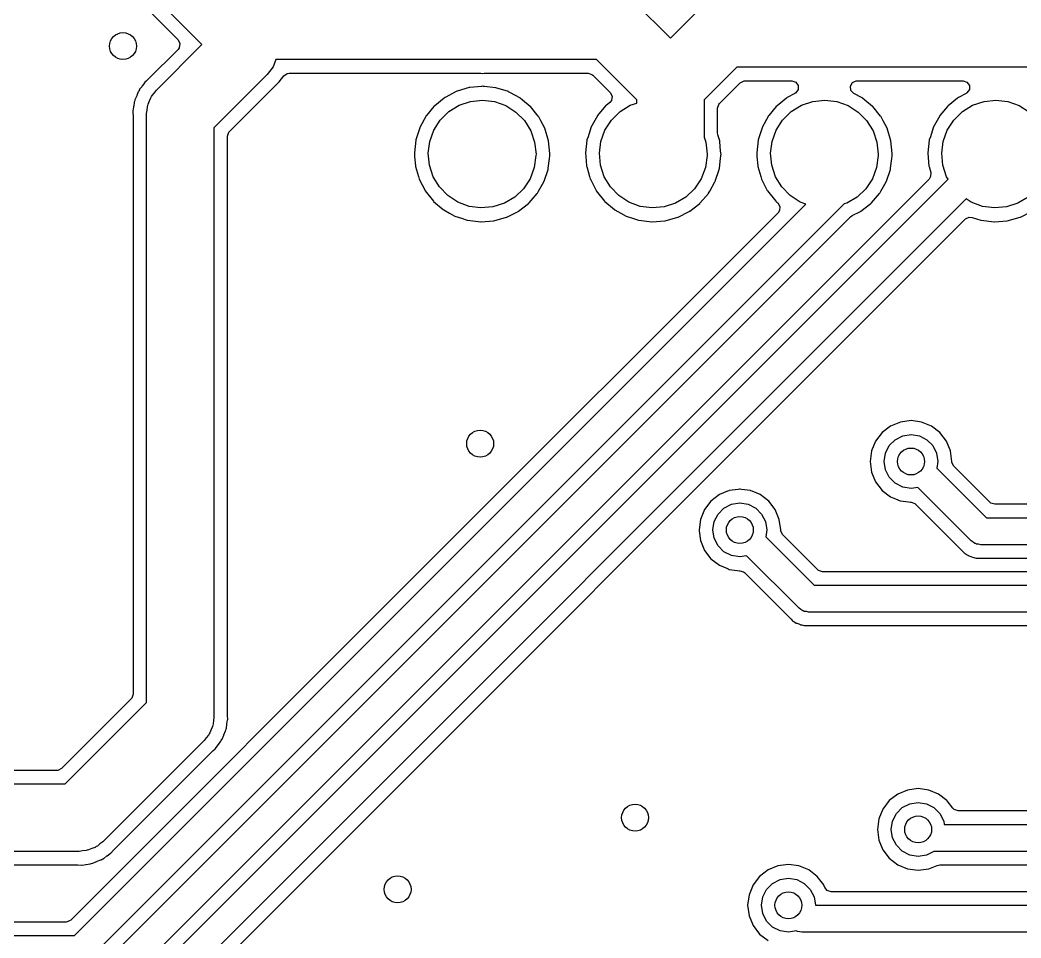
# Model space of a CAD drawing. Extents: x 0.4 to 11.3, y -7.9 to -0.4.
# Drawn here: x 4.589 to 5.174, y -4.438 to -3.902 of the extents above; entities that cross this region are included whole.
import ezdxf

# ---------------------------------------------------------------- set-up
doc = ezdxf.new("R2010")
doc.units = 0
doc.header["$MEASUREMENT"] = 0
doc.layers.add('BLACK', color=7, linetype='CONTINUOUS')

msp = doc.modelspace()

# ---------------------------------------------------------------- linework, layer by layer
at = {"layer": 'BLACK', "linetype": 'CONTINUOUS'}
for p, q in [((4.6957, -3.91646), (4.67112, -3.89187)), ((4.94825, -3.89159), (4.96941, -3.91275)), ((4.6662, -3.89811), (4.68179, -3.9137)), ((4.96941, -3.91275), (4.98608, -3.89608)), ((4.66915, -3.94301), (4.6957, -3.91646)), ((4.6825, -3.91823), (4.68178, -3.91921)), ((4.68179, -3.9137), (4.68288, -3.91585)), ((4.68288, -3.91585), (4.6825, -3.91823)), ((4.68178, -3.91921), (4.66434, -3.93666)), ((4.73727, -3.92945), (4.73392, -3.93392)), ((4.73886, -3.9252), (4.73727, -3.92945)), ((4.92618, -3.9252), (4.73886, -3.9252)), ((4.94972, -3.94874), (4.92618, -3.9252)), ((5.00815, -3.92969), (4.98909, -3.94874)), ((5.50185, -3.92969), (5.00815, -3.92969)), ((4.73392, -3.93392), (4.70276, -3.96508)), ((4.74076, -3.93823), (4.74361, -3.93458)), ((4.74361, -3.93458), (4.74561, -3.93324)), ((4.74561, -3.93324), (4.74668, -3.93309)), ((4.74668, -3.93309), (4.85872, -3.93309)), ((4.85872, -3.93309), (4.85956, -3.93336)), ((4.85956, -3.93336), (4.86057, -3.93309)), ((4.86057, -3.93309), (4.92129, -3.93309)), ((4.92129, -3.93309), (4.92358, -3.93383)), ((4.92358, -3.93383), (4.92405, -3.93423)), ((4.92405, -3.93423), (4.93431, -3.94449)), ((4.66051, -3.94101), (4.6598, -3.94191)), ((4.66086, -3.94056), (4.66051, -3.94101)), ((4.66098, -3.9404), (4.66086, -3.94056)), ((4.66229, -3.93853), (4.66098, -3.9404)), ((4.66243, -3.93834), (4.66229, -3.93853)), ((4.66229, -3.93853), (4.66229, -3.93853)), ((4.66304, -3.93781), (4.66243, -3.93834)), ((4.66415, -3.93684), (4.66304, -3.93781)), ((4.66434, -3.93666), (4.66415, -3.93684)), ((4.71179, -3.96721), (4.74068, -3.93832)), ((4.74068, -3.93832), (4.74076, -3.93823)), ((4.74076, -3.93823), (4.74076, -3.93823)), ((4.85181, -3.94157), (4.84477, -3.94364)), ((4.85199, -3.94151), (4.85181, -3.94157)), ((4.85181, -3.94157), (4.85181, -3.94157)), ((4.85218, -3.9415), (4.85199, -3.94151)), ((4.85908, -3.94087), (4.85218, -3.9415)), ((4.85218, -3.9415), (4.85218, -3.9415)), ((4.85967, -3.94065), (4.85908, -3.94087)), ((4.86016, -3.94086), (4.85967, -3.94065)), ((4.86085, -3.94094), (4.86016, -3.94086)), ((4.86718, -3.9416), (4.86085, -3.94094)), ((4.86737, -3.94162), (4.86718, -3.9416)), ((4.86718, -3.9416), (4.86718, -3.9416)), ((4.87475, -3.94391), (4.86737, -3.94162)), ((4.99813, -3.95087), (5.01028, -3.93872)), ((5.01028, -3.93872), (5.01243, -3.93763)), ((5.01243, -3.93763), (5.01304, -3.93758)), ((5.01304, -3.93758), (5.04041, -3.93758)), ((5.04041, -3.93758), (5.04271, -3.93832)), ((5.04271, -3.93832), (5.04412, -3.94027)), ((5.04412, -3.94027), (5.04412, -3.94268)), ((5.07462, -3.94077), (5.07576, -3.93865)), ((5.07493, -3.94316), (5.07462, -3.94077)), ((5.07576, -3.93865), (5.07793, -3.93761)), ((5.07793, -3.93761), (5.07845, -3.93758)), ((5.07845, -3.93758), (5.14041, -3.93758)), ((5.14041, -3.93758), (5.14271, -3.93832)), ((5.14271, -3.93832), (5.14412, -3.94027)), ((5.14412, -3.94027), (5.14412, -3.94268)), ((4.6576, -3.94633), (4.65656, -3.94862)), ((4.65767, -3.94614), (4.6576, -3.94633)), ((4.6585, -3.94402), (4.65767, -3.94614)), ((4.65859, -3.9438), (4.6585, -3.94402)), ((4.6585, -3.94402), (4.6585, -3.94402)), ((4.6588, -3.94351), (4.65859, -3.9438)), ((4.65916, -3.94287), (4.6588, -3.94351)), ((4.65921, -3.94275), (4.65916, -3.94287)), ((4.65931, -3.94254), (4.65921, -3.94275)), ((4.65921, -3.94275), (4.65921, -3.94275)), ((4.6598, -3.94191), (4.65931, -3.94254)), ((4.6651, -3.94936), (4.6658, -3.94748)), ((4.6658, -3.94748), (4.66628, -3.94684)), ((4.66628, -3.94684), (4.66662, -3.94612)), ((4.66662, -3.94612), (4.66795, -3.94462)), ((4.66795, -3.94462), (4.66915, -3.94301)), ((4.83759, -3.94739), (4.83721, -3.9477)), ((4.83774, -3.94727), (4.83759, -3.94739)), ((4.83759, -3.94739), (4.83759, -3.94739)), ((4.84458, -3.9437), (4.83774, -3.94727)), ((4.84477, -3.94364), (4.84458, -3.9437)), ((4.84477, -3.94364), (4.84477, -3.94364)), ((4.87491, -3.944), (4.87475, -3.94391)), ((4.87609, -3.94463), (4.87491, -3.944)), ((4.87491, -3.944), (4.87491, -3.944)), ((4.88154, -3.94758), (4.87609, -3.94463)), ((4.93431, -3.94449), (4.9354, -3.94664)), ((4.9354, -3.94664), (4.93502, -3.94902)), ((5.03759, -3.94739), (5.03721, -3.9477)), ((5.03774, -3.94727), (5.03759, -3.94739)), ((5.03759, -3.94739), (5.03759, -3.94739)), ((5.04222, -3.94493), (5.03774, -3.94727)), ((5.04271, -3.94463), (5.04222, -3.94493)), ((5.04412, -3.94268), (5.04271, -3.94463)), ((5.07659, -3.9449), (5.07493, -3.94316)), ((5.08154, -3.94758), (5.07659, -3.9449)), ((5.13759, -3.94739), (5.13721, -3.9477)), ((5.13774, -3.94727), (5.13759, -3.94739)), ((5.13759, -3.94739), (5.13759, -3.94739)), ((5.14222, -3.94493), (5.13774, -3.94727)), ((5.14271, -3.94463), (5.14222, -3.94493)), ((5.14412, -3.94268), (5.14271, -3.94463)), ((4.6558, -3.95271), (4.65534, -3.95518)), ((4.65583, -3.95251), (4.6558, -3.95271)), ((4.65584, -3.95249), (4.65583, -3.95251)), ((4.65616, -3.95002), (4.65584, -3.95249)), ((4.65629, -3.94968), (4.65616, -3.95002)), ((4.65649, -3.94898), (4.65629, -3.94968)), ((4.65652, -3.94885), (4.65649, -3.94898)), ((4.65656, -3.94862), (4.65652, -3.94885)), ((4.6637, -3.9547), (4.66385, -3.9527)), ((4.66385, -3.9527), (4.66412, -3.95196)), ((4.66412, -3.95196), (4.66425, -3.95117)), ((4.66425, -3.95117), (4.6651, -3.94936)), ((4.83125, -3.95267), (4.82687, -3.95789)), ((4.83172, -3.95211), (4.83125, -3.95267)), ((4.83721, -3.9477), (4.83172, -3.95211)), ((4.84002, -3.95557), (4.846, -3.9519)), ((4.846, -3.9519), (4.85265, -3.94963)), ((4.85265, -3.94963), (4.85963, -3.9489)), ((4.85963, -3.9489), (4.8666, -3.94973)), ((4.8666, -3.94973), (4.87322, -3.95209)), ((4.87322, -3.95209), (4.87915, -3.95585)), ((4.88169, -3.9477), (4.88154, -3.94758)), ((4.88308, -3.94885), (4.88169, -3.9477)), ((4.88169, -3.9477), (4.88169, -3.9477)), ((4.88749, -3.9525), (4.88308, -3.94885)), ((4.88762, -3.95265), (4.88749, -3.9525)), ((4.89218, -3.95825), (4.88762, -3.95265)), ((4.88762, -3.95265), (4.88762, -3.95265)), ((4.93159, -3.95226), (4.92687, -3.95789)), ((4.93172, -3.95211), (4.93159, -3.95226)), ((4.93159, -3.95226), (4.93159, -3.95226)), ((4.93187, -3.952), (4.93172, -3.95211)), ((4.93399, -3.95028), (4.93187, -3.952)), ((4.93502, -3.94902), (4.93399, -3.95028)), ((4.94002, -3.95557), (4.946, -3.9519)), ((4.946, -3.9519), (4.94972, -3.95063)), ((4.94972, -3.95063), (4.94972, -3.94874)), ((4.98909, -3.94874), (4.98909, -3.97046)), ((4.99699, -3.95363), (4.99773, -3.95134)), ((4.99773, -3.95134), (4.99813, -3.95087)), ((5.03125, -3.95267), (5.02687, -3.95789)), ((5.03172, -3.95211), (5.03125, -3.95267)), ((5.03721, -3.9477), (5.03172, -3.95211)), ((5.04002, -3.95557), (5.046, -3.9519)), ((5.046, -3.9519), (5.05265, -3.94963)), ((5.05265, -3.94963), (5.05963, -3.9489)), ((5.05963, -3.9489), (5.0666, -3.94973)), ((5.0666, -3.94973), (5.07322, -3.95209)), ((5.07322, -3.95209), (5.07914, -3.95585)), ((5.08169, -3.9477), (5.08154, -3.94758)), ((5.08308, -3.94885), (5.08169, -3.9477)), ((5.08169, -3.9477), (5.08169, -3.9477)), ((5.08749, -3.9525), (5.08308, -3.94885)), ((5.08761, -3.95265), (5.08749, -3.9525)), ((5.08762, -3.95265), (5.08761, -3.95265)), ((5.09218, -3.95825), (5.08762, -3.95265)), ((5.13125, -3.95267), (5.12687, -3.95789)), ((5.13172, -3.95211), (5.13125, -3.95267)), ((5.13721, -3.9477), (5.13172, -3.95211)), ((5.14002, -3.95557), (5.146, -3.9519)), ((5.146, -3.9519), (5.15265, -3.94963)), ((5.15265, -3.94963), (5.15963, -3.9489)), ((5.15963, -3.9489), (5.1666, -3.94973)), ((5.1666, -3.94973), (5.17322, -3.95209)), ((5.17322, -3.95209), (5.17915, -3.95585)), ((4.65534, -3.95518), (4.65544, -3.95676)), ((4.65544, -3.95676), (4.65549, -3.95763)), ((4.65549, -3.95763), (4.65549, -3.95786)), ((4.65549, -3.95786), (4.65549, -4.29602)), ((4.66339, -3.95669), (4.6637, -3.9547)), ((4.66339, -3.95693), (4.66339, -3.95669)), ((4.66339, -4.3009), (4.66339, -3.95693)), ((4.82675, -3.95803), (4.82303, -3.9648)), ((4.82687, -3.95789), (4.82675, -3.95803)), ((4.82687, -3.95789), (4.82687, -3.95789)), ((4.835, -3.96049), (4.84002, -3.95557)), ((4.87915, -3.95585), (4.88409, -3.96083)), ((4.89238, -3.95849), (4.89218, -3.95825)), ((4.89247, -3.95866), (4.89238, -3.95849)), ((4.89368, -3.96094), (4.89247, -3.95866)), ((4.89247, -3.95866), (4.89247, -3.95866)), ((4.92675, -3.95803), (4.92303, -3.9648)), ((4.92687, -3.95789), (4.92675, -3.95803)), ((4.92687, -3.95789), (4.92687, -3.95789)), ((4.935, -3.96049), (4.94002, -3.95557)), ((4.99699, -3.968), (4.99699, -3.95363)), ((5.02675, -3.95803), (5.02303, -3.9648)), ((5.02687, -3.95789), (5.02675, -3.95803)), ((5.02687, -3.95789), (5.02687, -3.95789)), ((5.035, -3.96049), (5.04002, -3.95557)), ((5.07914, -3.95585), (5.08409, -3.96083)), ((5.09238, -3.95849), (5.09218, -3.95825)), ((5.09247, -3.95866), (5.09238, -3.95849)), ((5.09368, -3.96094), (5.09247, -3.95866)), ((5.09247, -3.95866), (5.09247, -3.95866)), ((5.12675, -3.95803), (5.12303, -3.9648)), ((5.12687, -3.95789), (5.12675, -3.95803)), ((5.12687, -3.95789), (5.12687, -3.95789)), ((5.135, -3.96049), (5.14002, -3.95557)), ((4.70276, -3.96508), (4.70276, -4.30906)), ((4.82297, -3.96498), (4.8213, -3.97026)), ((4.82303, -3.9648), (4.82297, -3.96498)), ((4.82297, -3.96498), (4.82297, -3.96498)), ((4.8312, -3.96639), (4.835, -3.96049)), ((4.88409, -3.96083), (4.88781, -3.96678)), ((4.896, -3.96531), (4.89368, -3.96094)), ((4.92297, -3.96498), (4.9213, -3.97026)), ((4.92303, -3.9648), (4.92297, -3.96498)), ((4.92297, -3.96498), (4.92297, -3.96498)), ((4.9312, -3.96639), (4.935, -3.96049)), ((5.02297, -3.96498), (5.0213, -3.97026)), ((5.02303, -3.9648), (5.02297, -3.96498)), ((5.02297, -3.96498), (5.02297, -3.96498)), ((5.0312, -3.96639), (5.035, -3.96049)), ((5.08409, -3.96083), (5.08781, -3.96678)), ((5.096, -3.96531), (5.09368, -3.96094)), ((5.12297, -3.96498), (5.1213, -3.97026)), ((5.12303, -3.9648), (5.12297, -3.96498)), ((5.12297, -3.96498), (5.12297, -3.96498)), ((5.1312, -3.96639), (5.135, -3.96049)), ((4.71065, -3.96997), (4.71139, -3.96768)), ((4.71065, -4.30813), (4.71065, -3.96997)), ((4.71139, -3.96768), (4.71179, -3.96721)), ((4.8213, -3.97026), (4.82069, -3.97216)), ((4.8288, -3.97299), (4.8312, -3.96639)), ((4.88781, -3.96678), (4.89012, -3.97342)), ((4.89824, -3.97271), (4.896, -3.96531)), ((4.9213, -3.97026), (4.92069, -3.97216)), ((4.9288, -3.97299), (4.9312, -3.96639)), ((4.98909, -3.97046), (4.99012, -3.97342)), ((4.99715, -3.96912), (4.99699, -3.968)), ((4.99824, -3.97271), (4.99715, -3.96912)), ((5.0213, -3.97026), (5.02069, -3.97216)), ((5.0288, -3.97299), (5.0312, -3.96639)), ((5.08781, -3.96678), (5.09012, -3.97342)), ((5.09824, -3.97271), (5.096, -3.96531)), ((5.1213, -3.97026), (5.12069, -3.97216)), ((5.1288, -3.97299), (5.1312, -3.96639)), ((4.82067, -3.97235), (4.81986, -3.9796)), ((4.82069, -3.97216), (4.82067, -3.97235)), ((4.82067, -3.97235), (4.82067, -3.97235)), ((4.82792, -3.97995), (4.8288, -3.97299)), ((4.89012, -3.97342), (4.89091, -3.98039)), ((4.89859, -3.97636), (4.89824, -3.97271)), ((4.89895, -3.98003), (4.89859, -3.97636)), ((4.92067, -3.97235), (4.91986, -3.9796)), ((4.92069, -3.97216), (4.92067, -3.97235)), ((4.92067, -3.97235), (4.92067, -3.97235)), ((4.92792, -3.97995), (4.9288, -3.97299)), ((4.99012, -3.97342), (4.99091, -3.98039)), ((4.99859, -3.97636), (4.99824, -3.97271)), ((4.99895, -3.98003), (4.99859, -3.97636)), ((5.02067, -3.97235), (5.01986, -3.9796)), ((5.02069, -3.97216), (5.02067, -3.97235)), ((5.02067, -3.97235), (5.02067, -3.97235)), ((5.02792, -3.97995), (5.0288, -3.97299)), ((5.09012, -3.97342), (5.09091, -3.98039)), ((5.09859, -3.97636), (5.09824, -3.97271)), ((5.09895, -3.98003), (5.09859, -3.97636)), ((5.12067, -3.97235), (5.11986, -3.9796)), ((5.12069, -3.97216), (5.12067, -3.97235)), ((5.12067, -3.97235), (5.12067, -3.97235)), ((5.12792, -3.97995), (5.1288, -3.97299)), ((4.81986, -3.9796), (4.81983, -3.97984)), ((4.81983, -3.97984), (4.82, -3.98182)), ((4.82, -3.98182), (4.82046, -3.98735)), ((4.8286, -3.98694), (4.82792, -3.97995)), ((4.89089, -3.98127), (4.88992, -3.98823)), ((4.89091, -3.98039), (4.89089, -3.98127)), ((4.89878, -3.98301), (4.89897, -3.9815)), ((4.89899, -3.98039), (4.89895, -3.98003)), ((4.89897, -3.9815), (4.89899, -3.98039)), ((4.91986, -3.9796), (4.91983, -3.97984)), ((4.91983, -3.97984), (4.92, -3.98182)), ((4.92, -3.98182), (4.92046, -3.98735)), ((4.9286, -3.98694), (4.92792, -3.97995)), ((4.99089, -3.98127), (4.98992, -3.98823)), ((4.99091, -3.98039), (4.99089, -3.98127)), ((4.99878, -3.98301), (4.99897, -3.9815)), ((4.99899, -3.98039), (4.99895, -3.98003)), ((4.99897, -3.9815), (4.99899, -3.98039)), ((5.01986, -3.9796), (5.01983, -3.97984)), ((5.01983, -3.97984), (5.02, -3.98182)), ((5.02, -3.98182), (5.02046, -3.98735)), ((5.0286, -3.98694), (5.02792, -3.97995)), ((5.09089, -3.98127), (5.08992, -3.98823)), ((5.09091, -3.98039), (5.09089, -3.98127)), ((5.09878, -3.98301), (5.09897, -3.9815)), ((5.09899, -3.98039), (5.09895, -3.98003)), ((5.09897, -3.9815), (5.09899, -3.98039)), ((5.11986, -3.9796), (5.11983, -3.97984)), ((5.11983, -3.97984), (5.12048, -3.98754)), ((5.1286, -3.98694), (5.12792, -3.97995)), ((4.82046, -3.98735), (4.82048, -3.98754)), ((4.82048, -3.98754), (4.82053, -3.98772)), ((4.82053, -3.98772), (4.82053, -3.98772)), ((4.82053, -3.98772), (4.8222, -3.99355)), ((4.83082, -3.9936), (4.8286, -3.98694)), ((4.88992, -3.98823), (4.88742, -3.99479)), ((4.89808, -3.98855), (4.89878, -3.98301)), ((4.92046, -3.98735), (4.92048, -3.98754)), ((4.92048, -3.98754), (4.92053, -3.98772)), ((4.92053, -3.98772), (4.92053, -3.98772)), ((4.92053, -3.98772), (4.9222, -3.99355)), ((4.93082, -3.9936), (4.9286, -3.98694)), ((4.98992, -3.98823), (4.98742, -3.99479)), ((4.99808, -3.98855), (4.99878, -3.98301)), ((5.02046, -3.98735), (5.02048, -3.98754)), ((5.02048, -3.98754), (5.02053, -3.98772)), ((5.02053, -3.98772), (5.02053, -3.98772)), ((5.02053, -3.98772), (5.0222, -3.99355)), ((5.03082, -3.9936), (5.0286, -3.98694)), ((5.08992, -3.98823), (5.08742, -3.99479)), ((5.09808, -3.98855), (5.09878, -3.98301)), ((5.12048, -3.98754), (5.12053, -3.98772)), ((5.12053, -3.98772), (5.12053, -3.98772)), ((5.12053, -3.98772), (5.12151, -3.99114)), ((5.13082, -3.9936), (5.1286, -3.98694)), ((4.8222, -3.99355), (4.82261, -3.99496)), ((4.83446, -3.99961), (4.83082, -3.9936)), ((4.89563, -3.9963), (4.89795, -3.98934)), ((4.89795, -3.98934), (4.89801, -3.98916)), ((4.89795, -3.98934), (4.89795, -3.98934)), ((4.89801, -3.98916), (4.89808, -3.98855)), ((4.9222, -3.99355), (4.92261, -3.99496)), ((4.93446, -3.99961), (4.93082, -3.9936)), ((4.99563, -3.9963), (4.99795, -3.98934)), ((4.99795, -3.98934), (4.99801, -3.98916)), ((4.99795, -3.98934), (4.99795, -3.98934)), ((4.99801, -3.98916), (4.99808, -3.98855)), ((5.0222, -3.99355), (5.02261, -3.99496)), ((5.03446, -3.99961), (5.03082, -3.9936)), ((5.09563, -3.9963), (5.09795, -3.98934)), ((5.09795, -3.98934), (5.09801, -3.98916)), ((5.09795, -3.98934), (5.09795, -3.98934)), ((5.09801, -3.98916), (5.09808, -3.98855)), ((5.12143, -3.99355), (5.12052, -3.99497)), ((5.12151, -3.99114), (5.12143, -3.99355)), ((5.13166, -3.995), (5.13082, -3.9936)), ((5.12052, -3.99497), (4.60878, -4.50671)), ((4.61091, -4.51575), (5.13166, -3.995)), ((4.82261, -3.99496), (4.8227, -3.99513)), ((4.8227, -3.99513), (4.82605, -4.00167)), ((4.83933, -4.00466), (4.83446, -3.99961)), ((4.88742, -3.99479), (4.88354, -4.00064)), ((4.89241, -4.00205), (4.89547, -3.99666)), ((4.89547, -3.99666), (4.89557, -3.99649)), ((4.89547, -3.99666), (4.89547, -3.99666)), ((4.89557, -3.99649), (4.89563, -3.9963)), ((4.92261, -3.99496), (4.9227, -3.99513)), ((4.9227, -3.99513), (4.92605, -4.00167)), ((4.93933, -4.00466), (4.93446, -3.99961)), ((4.98742, -3.99479), (4.98354, -4.00064)), ((4.99241, -4.00205), (4.99547, -3.99666)), ((4.99547, -3.99666), (4.99557, -3.99649)), ((4.99547, -3.99666), (4.99547, -3.99666)), ((4.99557, -3.99649), (4.99563, -3.9963)), ((5.02261, -3.99496), (5.0227, -3.99513)), ((5.0227, -3.99513), (5.02605, -4.00167)), ((5.03933, -4.00466), (5.03446, -3.99961)), ((5.08742, -3.99479), (5.08354, -4.00064)), ((5.09241, -4.00205), (5.09547, -3.99666)), ((5.09547, -3.99666), (5.09557, -3.99649)), ((5.09547, -3.99666), (5.09547, -3.99666)), ((5.09557, -3.99649), (5.09563, -3.9963)), ((4.82605, -4.00167), (4.82605, -4.00167)), ((4.82605, -4.00167), (4.82614, -4.00183)), ((4.82614, -4.00183), (4.83094, -4.00789)), ((4.84521, -4.00851), (4.83933, -4.00466)), ((4.87845, -4.00548), (4.87242, -4.00908)), ((4.88354, -4.00064), (4.87845, -4.00548)), ((4.88684, -4.0089), (4.89163, -4.00335)), ((4.89163, -4.00335), (4.89175, -4.00321)), ((4.89163, -4.00335), (4.89163, -4.00335)), ((4.89175, -4.00321), (4.89241, -4.00205)), ((4.92605, -4.00167), (4.92605, -4.00167)), ((4.92605, -4.00167), (4.92614, -4.00183)), ((4.92614, -4.00183), (4.93094, -4.00789)), ((4.94521, -4.00851), (4.93933, -4.00466)), ((4.97845, -4.00548), (4.97242, -4.00908)), ((4.98354, -4.00064), (4.97845, -4.00548)), ((4.98684, -4.0089), (4.99163, -4.00335)), ((4.99163, -4.00335), (4.99175, -4.00321)), ((4.99163, -4.00335), (4.99163, -4.00335)), ((4.99175, -4.00321), (4.99241, -4.00205)), ((5.02605, -4.00167), (5.02605, -4.00167)), ((5.02605, -4.00167), (5.02614, -4.00183)), ((5.02614, -4.00183), (5.03094, -4.00789)), ((5.04521, -4.00851), (5.03933, -4.00466)), ((5.07845, -4.00548), (5.07242, -4.00908)), ((5.08354, -4.00064), (5.07845, -4.00548)), ((5.08684, -4.0089), (5.09163, -4.00335)), ((5.09163, -4.00335), (5.09175, -4.00321)), ((5.09163, -4.00335), (5.09163, -4.00335)), ((5.09175, -4.00321), (5.09241, -4.00205)), ((5.17845, -4.00548), (5.17242, -4.00908)), ((5.14232, -4.00661), (4.61973, -4.5292)), ((4.62123, -4.43701), (5.0485, -4.00973)), ((5.07095, -4.00955), (4.63005, -4.45046)), ((4.83094, -4.00789), (4.83108, -4.00801)), ((4.83108, -4.00801), (4.83108, -4.00801)), ((4.83108, -4.00801), (4.83668, -4.01277)), ((4.85179, -4.01095), (4.84521, -4.00851)), ((4.85875, -4.01188), (4.85179, -4.01095)), ((4.86574, -4.01125), (4.85875, -4.01188)), ((4.87242, -4.00908), (4.86574, -4.01125)), ((4.88077, -4.0137), (4.88655, -4.00917)), ((4.88655, -4.00917), (4.8867, -4.00906)), ((4.88655, -4.00917), (4.88655, -4.00917)), ((4.8867, -4.00906), (4.88684, -4.0089)), ((4.93094, -4.00789), (4.93108, -4.00801)), ((4.93108, -4.00801), (4.93108, -4.00801)), ((4.93108, -4.00801), (4.93668, -4.01277)), ((4.95179, -4.01095), (4.94521, -4.00851)), ((4.95875, -4.01188), (4.95179, -4.01095)), ((4.96574, -4.01125), (4.95875, -4.01188)), ((4.97242, -4.00908), (4.96574, -4.01125)), ((4.98077, -4.0137), (4.98655, -4.00917)), ((4.98655, -4.00917), (4.9867, -4.00906)), ((4.98655, -4.00917), (4.98655, -4.00917)), ((4.9867, -4.00906), (4.98684, -4.0089)), ((5.03094, -4.00789), (5.03168, -4.00852)), ((5.03168, -4.00852), (5.03218, -4.00894)), ((5.03218, -4.00894), (5.03344, -4.01099)), ((5.03344, -4.01099), (5.03325, -4.0134)), ((5.0485, -4.00973), (5.04521, -4.00851)), ((5.07242, -4.00908), (5.07095, -4.00955)), ((5.08077, -4.0137), (5.08655, -4.00917)), ((5.08655, -4.00917), (5.0867, -4.00906)), ((5.08655, -4.00917), (5.08655, -4.00917)), ((5.0867, -4.00906), (5.08684, -4.0089)), ((5.14521, -4.00851), (5.14232, -4.00661)), ((5.15179, -4.01095), (5.14521, -4.00851)), ((5.15875, -4.01188), (5.15179, -4.01095)), ((5.16574, -4.01125), (5.15875, -4.01188)), ((5.17242, -4.00908), (5.16574, -4.01125)), ((4.63476, -4.45691), (5.0746, -4.01707)), ((5.03241, -4.01467), (4.82429, -4.22278)), ((4.83668, -4.01277), (4.83668, -4.01277)), ((4.83668, -4.01277), (4.83682, -4.0129)), ((4.83682, -4.0129), (4.83699, -4.01299)), ((4.83699, -4.01299), (4.83699, -4.01299)), ((4.83699, -4.01299), (4.84042, -4.01491)), ((4.84042, -4.01491), (4.84356, -4.01666)), ((4.84356, -4.01666), (4.84733, -4.01789)), ((4.86628, -4.01937), (4.87372, -4.0173)), ((4.87372, -4.0173), (4.87389, -4.01721)), ((4.87389, -4.01721), (4.88045, -4.0139)), ((4.87389, -4.01721), (4.87389, -4.01721)), ((4.88045, -4.0139), (4.88062, -4.01381)), ((4.88045, -4.0139), (4.88045, -4.0139)), ((4.88062, -4.01381), (4.88077, -4.0137)), ((4.93668, -4.01277), (4.93668, -4.01277)), ((4.93668, -4.01277), (4.93682, -4.0129)), ((4.93682, -4.0129), (4.93699, -4.01299)), ((4.93699, -4.01299), (4.93699, -4.01299)), ((4.93699, -4.01299), (4.94042, -4.01491)), ((4.94042, -4.01491), (4.94356, -4.01666)), ((4.94356, -4.01666), (4.94733, -4.01789)), ((4.96628, -4.01937), (4.97372, -4.0173)), ((4.97372, -4.0173), (4.97389, -4.01721)), ((4.97389, -4.01721), (4.98045, -4.0139)), ((4.97389, -4.01721), (4.97389, -4.01721)), ((4.98045, -4.0139), (4.98062, -4.01381)), ((4.98045, -4.0139), (4.98045, -4.0139)), ((4.98062, -4.01381), (4.98077, -4.0137)), ((5.03325, -4.0134), (5.03241, -4.01467)), ((5.0746, -4.01707), (5.0756, -4.01635)), ((5.0756, -4.01635), (5.08045, -4.0139)), ((5.08045, -4.0139), (5.08062, -4.01381)), ((5.08045, -4.0139), (5.08045, -4.0139)), ((5.08062, -4.01381), (5.08077, -4.0137)), ((5.14177, -4.01832), (5.14392, -4.01723)), ((5.14392, -4.01723), (5.14573, -4.01737)), ((5.14573, -4.01737), (5.15073, -4.01899)), ((5.16628, -4.01937), (5.17372, -4.0173)), ((5.17372, -4.0173), (5.17389, -4.01721)), ((5.17389, -4.01721), (5.18045, -4.0139)), ((5.17389, -4.01721), (5.17389, -4.01721)), ((4.62445, -4.53565), (5.14177, -4.01832)), ((4.84733, -4.01789), (4.85073, -4.01899)), ((4.85073, -4.01899), (4.85073, -4.01899)), ((4.85073, -4.01899), (4.85091, -4.01905)), ((4.85091, -4.01905), (4.85858, -4.01997)), ((4.85858, -4.01997), (4.85877, -4.01995)), ((4.85877, -4.01995), (4.86609, -4.01939)), ((4.85877, -4.01995), (4.85877, -4.01995)), ((4.86609, -4.01939), (4.86628, -4.01937)), ((4.86609, -4.01939), (4.86609, -4.01939)), ((4.94733, -4.01789), (4.95073, -4.01899)), ((4.95073, -4.01899), (4.95073, -4.01899)), ((4.95073, -4.01899), (4.95091, -4.01905)), ((4.95091, -4.01905), (4.95858, -4.01997)), ((4.95858, -4.01997), (4.95877, -4.01995)), ((4.95877, -4.01995), (4.96609, -4.01939)), ((4.95877, -4.01995), (4.95877, -4.01995)), ((4.96609, -4.01939), (4.96628, -4.01937)), ((4.96609, -4.01939), (4.96609, -4.01939)), ((5.15073, -4.01899), (5.15073, -4.01899)), ((5.15073, -4.01899), (5.15091, -4.01905)), ((5.15091, -4.01905), (5.15858, -4.01997)), ((5.15858, -4.01997), (5.15877, -4.01995)), ((5.15877, -4.01995), (5.16609, -4.01939)), ((5.15877, -4.01995), (5.15877, -4.01995)), ((5.16609, -4.01939), (5.16628, -4.01937)), ((5.16609, -4.01939), (5.16609, -4.01939)), ((5.09808, -4.13935), (5.09314, -4.14314)), ((5.10383, -4.13697), (5.09808, -4.13935)), ((5.11, -4.13615), (5.10383, -4.13697)), ((5.11617, -4.13697), (5.11, -4.13615)), ((5.12192, -4.13935), (5.11617, -4.13697)), ((5.12686, -4.14314), (5.12192, -4.13935)), ((5.09314, -4.14314), (5.08935, -4.14808)), ((5.10074, -4.14726), (5.10513, -4.14502)), ((5.10513, -4.14502), (5.11, -4.14425)), ((5.11, -4.14425), (5.11487, -4.14502)), ((5.11487, -4.14502), (5.11926, -4.14726)), ((5.13065, -4.14808), (5.12686, -4.14314)), ((5.08935, -4.14808), (5.08697, -4.15383)), ((5.09502, -4.15513), (5.09726, -4.15074)), ((5.09726, -4.15074), (5.10074, -4.14726)), ((5.11926, -4.14726), (5.12274, -4.15074)), ((5.12274, -4.15074), (5.12498, -4.15513)), ((5.13303, -4.15383), (5.13065, -4.14808)), ((5.08697, -4.15383), (5.08615, -4.16)), ((5.09425, -4.16), (5.09502, -4.15513)), ((5.12498, -4.15513), (5.12575, -4.16)), ((5.13385, -4.16), (5.13303, -4.15383)), ((5.08615, -4.16), (5.08697, -4.16617)), ((5.09502, -4.16487), (5.09425, -4.16)), ((5.12575, -4.16), (5.12512, -4.16398)), ((5.13383, -4.16012), (5.13385, -4.16)), ((5.13386, -4.16051), (5.13383, -4.16012)), ((5.13495, -4.16266), (5.13386, -4.16051)), ((5.15618, -4.18388), (5.13495, -4.16266)), ((5.08697, -4.16617), (5.08935, -4.17192)), ((5.09726, -4.16926), (5.09502, -4.16487)), ((5.10074, -4.17274), (5.09726, -4.16926)), ((5.12512, -4.16398), (5.15405, -4.19291)), ((5.08935, -4.17192), (5.09314, -4.17686)), ((5.10513, -4.17498), (5.10074, -4.17274)), ((5.11, -4.17575), (5.10513, -4.17498)), ((5.11398, -4.17512), (5.11, -4.17575)), ((5.14522, -4.20636), (5.11398, -4.17512)), ((4.99808, -4.17935), (4.99314, -4.18314)), ((5.00271, -4.17743), (4.99808, -4.17935)), ((5.00359, -4.17706), (5.00271, -4.17743)), ((5.00383, -4.17697), (5.00359, -4.17706)), ((5.00899, -4.17629), (5.00383, -4.17697)), ((5.00975, -4.17619), (5.00899, -4.17629)), ((5.01, -4.17615), (5.00975, -4.17619)), ((5.01025, -4.17619), (5.01, -4.17615)), ((5.01101, -4.17629), (5.01025, -4.17619)), ((5.01617, -4.17697), (5.01101, -4.17629)), ((5.01641, -4.17706), (5.01617, -4.17697)), ((5.01729, -4.17743), (5.01641, -4.17706)), ((5.02192, -4.17935), (5.01729, -4.17743)), ((5.02686, -4.18314), (5.02192, -4.17935)), ((5.09314, -4.17686), (5.09808, -4.18065)), ((5.09808, -4.18065), (5.10102, -4.18187)), ((4.99314, -4.18314), (4.98935, -4.18808)), ((4.99726, -4.19074), (5.00074, -4.18726)), ((5.00074, -4.18726), (5.00513, -4.18502)), ((5.00513, -4.18502), (5.01, -4.18425)), ((5.01, -4.18425), (5.01487, -4.18502)), ((5.01487, -4.18502), (5.01926, -4.18726)), ((5.01926, -4.18726), (5.02274, -4.19074)), ((5.03065, -4.18808), (5.02686, -4.18314)), ((5.10102, -4.18187), (5.10358, -4.18293)), ((5.10358, -4.18293), (5.10383, -4.18303)), ((5.10383, -4.18303), (5.10863, -4.18367)), ((5.10863, -4.18367), (5.10975, -4.18381)), ((5.10975, -4.18381), (5.11, -4.18385)), ((5.11, -4.18385), (5.11, -4.18385)), ((5.11, -4.18385), (5.11219, -4.18456)), ((5.11219, -4.18456), (5.11266, -4.18495)), ((5.11266, -4.18495), (5.1414, -4.2137)), ((5.15664, -4.18428), (5.15618, -4.18388)), ((5.15893, -4.18502), (5.15664, -4.18428)), ((6.09225, -4.18502), (5.15893, -4.18502)), ((4.98935, -4.18808), (4.98697, -4.19383)), ((4.99502, -4.19513), (4.99726, -4.19074)), ((5.02274, -4.19074), (5.02498, -4.19513)), ((5.03303, -4.19383), (5.03065, -4.18808)), ((5.15405, -4.19291), (6.09713, -4.19291)), ((4.98697, -4.19383), (4.98615, -4.2)), ((4.99425, -4.2), (4.99502, -4.19513)), ((5.02498, -4.19513), (5.02575, -4.2)), ((5.03385, -4.2), (5.03303, -4.19383)), ((4.98615, -4.2), (4.98619, -4.20025)), ((4.98619, -4.20025), (4.98622, -4.20051)), ((4.98622, -4.20051), (4.98697, -4.20617)), ((4.99502, -4.20487), (4.99425, -4.2)), ((4.99726, -4.20926), (4.99502, -4.20487)), ((5.02575, -4.2), (5.02512, -4.20398)), ((5.02512, -4.20398), (5.05342, -4.23228)), ((5.03383, -4.20012), (5.03385, -4.2)), ((5.03386, -4.20051), (5.03383, -4.20012)), ((5.03495, -4.20266), (5.03386, -4.20051)), ((5.05555, -4.22325), (5.03495, -4.20266)), ((4.98697, -4.20617), (4.98935, -4.21192)), ((5.00074, -4.21274), (4.99726, -4.20926)), ((5.14633, -4.20706), (5.14522, -4.20636)), ((5.14736, -4.20788), (5.14633, -4.20706)), ((5.1478, -4.20798), (5.14736, -4.20788)), ((5.14818, -4.20822), (5.1478, -4.20798)), ((5.14949, -4.20837), (5.14818, -4.20822)), ((5.15077, -4.20866), (5.14949, -4.20837)), ((6.10039, -4.20866), (5.15077, -4.20866)), ((4.98935, -4.21192), (4.99314, -4.21686)), ((5.00513, -4.21498), (5.00074, -4.21274)), ((5.01, -4.21575), (5.00513, -4.21498)), ((5.01398, -4.21512), (5.01, -4.21575)), ((5.04459, -4.24573), (5.01398, -4.21512)), ((5.1414, -4.2137), (5.14225, -4.21413)), ((5.14225, -4.21413), (5.14277, -4.21445)), ((5.14277, -4.21445), (5.14354, -4.21501)), ((5.14354, -4.21501), (5.14383, -4.21511)), ((5.14383, -4.21511), (5.14383, -4.21511)), ((5.14383, -4.21511), (5.14444, -4.21531)), ((5.14444, -4.21531), (5.14501, -4.21554)), ((5.14501, -4.21554), (5.14585, -4.21597)), ((5.14585, -4.21597), (5.14679, -4.21612)), ((5.14679, -4.21612), (5.14679, -4.21612)), ((5.14679, -4.21612), (5.14739, -4.21626)), ((5.14739, -4.21626), (5.148, -4.21646)), ((5.148, -4.21646), (5.148, -4.21646)), ((5.148, -4.21646), (5.14829, -4.21656)), ((5.14829, -4.21656), (5.14955, -4.21656)), ((5.14955, -4.21656), (5.14955, -4.21656)), ((5.14955, -4.21656), (6.10289, -4.21656)), ((4.99314, -4.21686), (4.99808, -4.22065)), ((4.99808, -4.22065), (5.00271, -4.22257)), ((4.82429, -4.22278), (4.6191, -4.42797)), ((5.00271, -4.22257), (5.00322, -4.22278)), ((5.00322, -4.22278), (5.00383, -4.22303)), ((5.00383, -4.22303), (5.00848, -4.22365)), ((5.00848, -4.22365), (5.00975, -4.22381)), ((5.00975, -4.22381), (5.01, -4.22385)), ((5.01, -4.22385), (5.01, -4.22385)), ((5.01, -4.22385), (5.01219, -4.22456)), ((5.01219, -4.22456), (5.01266, -4.22495)), ((5.01266, -4.22495), (5.03989, -4.25218)), ((5.05601, -4.22365), (5.05555, -4.22325)), ((5.0583, -4.22439), (5.05601, -4.22365)), ((6.14742, -4.22439), (5.0583, -4.22439)), ((5.05342, -4.23228), (6.15921, -4.23228)), ((5.0457, -4.24643), (5.04459, -4.24573)), ((5.04673, -4.24725), (5.0457, -4.24643)), ((5.04717, -4.24735), (5.04673, -4.24725)), ((5.04756, -4.24759), (5.04717, -4.24735)), ((5.04886, -4.24774), (5.04756, -4.24759)), ((5.05014, -4.24803), (5.04886, -4.24774)), ((6.19205, -4.24803), (5.05014, -4.24803)), ((5.03989, -4.25218), (5.03989, -4.25218)), ((5.03989, -4.25218), (5.04077, -4.25307)), ((5.04077, -4.25307), (5.04105, -4.25321)), ((5.04105, -4.25321), (5.04105, -4.25321)), ((5.04105, -4.25321), (5.04162, -4.2535)), ((5.04162, -4.2535), (5.04214, -4.25382)), ((5.04214, -4.25382), (5.04291, -4.25438)), ((5.04291, -4.25438), (5.0432, -4.25448)), ((5.0432, -4.25448), (5.0432, -4.25448)), ((5.0432, -4.25448), (5.04381, -4.25468)), ((5.04381, -4.25468), (5.04438, -4.25491)), ((5.04438, -4.25491), (5.04522, -4.25534)), ((5.04522, -4.25534), (5.04553, -4.25539)), ((5.04553, -4.25539), (5.04553, -4.25539)), ((5.04553, -4.25539), (5.04616, -4.25549)), ((5.04616, -4.25549), (5.04676, -4.25563)), ((5.04676, -4.25563), (5.04766, -4.25593)), ((5.04766, -4.25593), (6.11589, -4.25593)), ((4.65475, -4.29831), (4.65435, -4.29877)), ((4.65549, -4.29602), (4.65475, -4.29831)), ((4.65435, -4.29877), (4.61373, -4.33939)), ((4.61586, -4.34843), (4.66339, -4.3009)), ((4.70275, -4.3093), (4.70245, -4.31128)), ((4.70276, -4.30906), (4.70275, -4.3093)), ((4.71066, -4.30835), (4.71065, -4.30813)), ((4.7108, -4.3108), (4.71066, -4.30835)), ((4.7019, -4.31481), (4.70104, -4.31663)), ((4.70202, -4.31403), (4.7019, -4.31481)), ((4.7023, -4.31328), (4.70202, -4.31403)), ((4.70245, -4.31128), (4.7023, -4.31328)), ((4.70986, -4.31628), (4.70998, -4.31596)), ((4.70998, -4.31596), (4.71031, -4.31347)), ((4.71031, -4.31347), (4.71034, -4.31327)), ((4.71034, -4.31327), (4.71075, -4.31103)), ((4.71075, -4.31103), (4.7108, -4.3108)), ((4.71075, -4.31103), (4.71075, -4.31103)), ((4.69819, -4.32137), (4.69699, -4.32297)), ((4.69952, -4.31986), (4.69819, -4.32137)), ((4.69986, -4.31914), (4.69952, -4.31986)), ((4.70034, -4.31851), (4.69986, -4.31914)), ((4.70104, -4.31663), (4.70034, -4.31851)), ((4.70755, -4.32218), (4.70847, -4.31984)), ((4.70847, -4.31984), (4.70855, -4.31965)), ((4.70855, -4.31965), (4.70958, -4.31736)), ((4.70958, -4.31736), (4.70965, -4.31701)), ((4.70965, -4.31701), (4.70985, -4.3163)), ((4.70985, -4.3163), (4.70986, -4.31628)), ((4.69699, -4.32297), (4.63794, -4.38203)), ((4.70354, -4.3278), (4.70372, -4.32764)), ((4.70372, -4.32764), (4.70516, -4.32559)), ((4.70516, -4.32559), (4.70528, -4.32542)), ((4.70528, -4.32542), (4.70539, -4.32529)), ((4.70539, -4.32529), (4.70683, -4.32345)), ((4.70683, -4.32345), (4.70698, -4.32312)), ((4.70698, -4.32312), (4.70735, -4.32248)), ((4.70735, -4.32248), (4.70755, -4.32218)), ((4.64417, -4.38695), (4.7018, -4.32933)), ((4.7018, -4.32933), (4.70199, -4.32915)), ((4.70199, -4.32915), (4.70354, -4.3278)), ((4.61098, -4.34053), (4.24322, -4.34053)), ((4.61159, -4.34048), (4.61098, -4.34053)), ((4.61373, -4.33939), (4.61159, -4.34048)), ((4.24213, -4.34843), (4.61586, -4.34843)), ((5.10225, -4.35435), (5.09731, -4.35814)), ((5.108, -4.35197), (5.10225, -4.35435)), ((5.11417, -4.35115), (5.108, -4.35197)), ((5.12034, -4.35197), (5.11417, -4.35115)), ((5.1261, -4.35435), (5.12034, -4.35197)), ((5.13103, -4.35814), (5.1261, -4.35435)), ((5.09731, -4.35814), (5.09352, -4.36308)), ((5.10143, -4.36574), (5.10492, -4.36226)), ((5.10492, -4.36226), (5.10931, -4.36002)), ((5.10931, -4.36002), (5.11417, -4.35925)), ((5.11417, -4.35925), (5.11904, -4.36002)), ((5.11904, -4.36002), (5.12343, -4.36226)), ((5.12343, -4.36226), (5.12691, -4.36574)), ((5.13119, -4.35834), (5.13103, -4.35814)), ((5.13448, -4.36263), (5.13119, -4.35834)), ((5.13528, -4.36341), (5.13448, -4.36263)), ((5.09352, -4.36308), (5.09114, -4.36883)), ((5.0992, -4.37013), (5.10143, -4.36574)), ((5.12691, -4.36574), (5.12915, -4.37013)), ((5.13757, -4.36415), (5.13528, -4.36341)), ((6.1255, -4.36415), (5.13757, -4.36415)), ((5.09114, -4.36883), (5.09033, -4.375)), ((5.09843, -4.375), (5.0992, -4.37013)), ((5.12915, -4.37013), (5.12945, -4.37205)), ((5.12945, -4.37205), (6.13038, -4.37205)), ((5.09033, -4.375), (5.09114, -4.38117)), ((5.0992, -4.37987), (5.09843, -4.375)), ((5.10143, -4.38426), (5.0992, -4.37987)), ((4.63137, -4.38617), (4.62954, -4.387)), ((4.63326, -4.38549), (4.63137, -4.38617)), ((4.6339, -4.38502), (4.63326, -4.38549)), ((4.63462, -4.38469), (4.6339, -4.38502)), ((4.63614, -4.38338), (4.63462, -4.38469)), ((4.63776, -4.3822), (4.63614, -4.38338)), ((4.63794, -4.38203), (4.63776, -4.3822)), ((5.09114, -4.38117), (5.09352, -4.38692)), ((5.10492, -4.38774), (5.10143, -4.38426)), ((4.62402, -4.3878), (4.25028, -4.3878)), ((4.626, -4.38751), (4.62402, -4.3878)), ((4.62801, -4.38739), (4.626, -4.38751)), ((4.62875, -4.38712), (4.62801, -4.38739)), ((4.62954, -4.387), (4.62875, -4.38712)), ((4.63794, -4.39212), (4.63816, -4.39202)), ((4.63816, -4.39202), (4.63834, -4.39188)), ((4.63834, -4.39188), (4.64015, -4.39049)), ((4.63834, -4.39188), (4.63834, -4.39188)), ((4.64015, -4.39049), (4.64032, -4.39037)), ((4.64032, -4.39037), (4.64219, -4.38908)), ((4.64219, -4.38908), (4.64239, -4.38895)), ((4.64219, -4.38908), (4.64219, -4.38908)), ((4.64239, -4.38895), (4.64254, -4.38877)), ((4.64254, -4.38877), (4.64402, -4.38712)), ((4.64254, -4.38877), (4.64254, -4.38877)), ((4.64402, -4.38712), (4.64417, -4.38695)), ((5.09352, -4.38692), (5.09731, -4.39186)), ((5.09731, -4.39186), (5.10225, -4.39565)), ((5.10931, -4.38998), (5.10492, -4.38774)), ((5.11417, -4.39075), (5.10931, -4.38998)), ((5.11904, -4.38998), (5.11417, -4.39075)), ((5.12332, -4.3878), (5.11904, -4.38998)), ((6.13364, -4.3878), (5.12332, -4.3878)), ((4.25516, -4.39569), (4.62292, -4.39569)), ((4.62292, -4.39569), (4.62319, -4.3957)), ((4.62319, -4.3957), (4.62547, -4.39585)), ((4.62547, -4.39585), (4.6257, -4.39581)), ((4.6257, -4.39581), (4.62795, -4.39542)), ((4.6257, -4.39581), (4.6257, -4.39581)), ((4.62795, -4.39542), (4.62815, -4.39539)), ((4.62815, -4.39539), (4.63041, -4.39512)), ((4.63041, -4.39512), (4.63064, -4.39509)), ((4.63041, -4.39512), (4.63041, -4.39512)), ((4.63064, -4.39509), (4.63098, -4.39496)), ((4.63098, -4.39496), (4.63169, -4.39477)), ((4.63169, -4.39477), (4.63205, -4.39471)), ((4.63205, -4.39471), (4.63376, -4.39395)), ((4.63376, -4.39395), (4.63435, -4.3937)), ((4.63435, -4.3937), (4.63454, -4.39362)), ((4.63454, -4.39362), (4.63667, -4.39281)), ((4.63667, -4.39281), (4.63689, -4.39273)), ((4.63689, -4.39273), (4.63708, -4.3926)), ((4.63708, -4.3926), (4.63719, -4.39253)), ((4.63708, -4.3926), (4.63708, -4.3926)), ((4.63719, -4.39253), (4.63783, -4.39217)), ((4.63783, -4.39217), (4.63794, -4.39212)), ((5.03221, -4.39626), (5.02646, -4.39864)), ((5.03839, -4.39545), (5.03221, -4.39626)), ((5.04456, -4.39626), (5.03839, -4.39545)), ((5.05031, -4.39864), (5.04456, -4.39626)), ((5.10225, -4.39565), (5.108, -4.39803)), ((5.12034, -4.39803), (5.12529, -4.39599)), ((5.12529, -4.39599), (5.12678, -4.39569)), ((5.12678, -4.39569), (6.13614, -4.39569)), ((5.02152, -4.40243), (5.01773, -4.40737)), ((5.02646, -4.39864), (5.02152, -4.40243)), ((5.03352, -4.40431), (5.03839, -4.40354)), ((5.03839, -4.40354), (5.04325, -4.40431)), ((5.05525, -4.40243), (5.05031, -4.39864)), ((5.05904, -4.40737), (5.05525, -4.40243)), ((5.108, -4.39803), (5.11417, -4.39885)), ((5.11417, -4.39885), (5.12034, -4.39803)), ((5.01773, -4.40737), (5.01535, -4.41312)), ((5.02565, -4.41003), (5.02913, -4.40655)), ((5.02913, -4.40655), (5.03352, -4.40431)), ((5.04325, -4.40431), (5.04764, -4.40655)), ((5.04764, -4.40655), (5.05113, -4.41003)), ((5.05913, -4.4076), (5.05904, -4.40737)), ((5.05971, -4.40899), (5.05913, -4.4076)), ((5.06102, -4.41065), (5.05971, -4.40899)), ((5.01535, -4.41312), (5.01454, -4.41929)), ((5.02264, -4.41929), (5.02341, -4.41442)), ((5.02341, -4.41442), (5.02565, -4.41003)), ((5.05113, -4.41003), (5.05336, -4.41442)), ((5.05336, -4.41442), (5.05413, -4.41929)), ((5.06331, -4.4114), (5.06102, -4.41065)), ((6.13808, -4.4114), (5.06331, -4.4114)), ((5.01454, -4.41929), (5.01535, -4.42546)), ((5.02341, -4.42416), (5.02264, -4.41929)), ((5.05413, -4.41929), (6.14081, -4.41929)), ((5.01535, -4.42546), (5.01773, -4.43121)), ((5.02565, -4.42855), (5.02341, -4.42416)), ((4.61634, -4.42911), (4.2586, -4.42911)), ((4.61695, -4.42907), (4.61634, -4.42911)), ((4.6191, -4.42797), (4.61695, -4.42907)), ((5.01773, -4.43121), (5.02152, -4.43615)), ((5.02913, -4.43203), (5.02565, -4.42855)), ((5.03352, -4.43427), (5.02913, -4.43203)), ((4.25984, -4.43701), (4.62123, -4.43701)), ((5.02152, -4.43615), (5.02646, -4.43994)), ((5.03839, -4.43504), (5.03352, -4.43427)), ((5.04304, -4.4343), (5.03839, -4.43504)), ((5.04327, -4.43436), (5.04304, -4.4343)), ((5.04366, -4.4346), (5.04327, -4.43436)), ((5.04496, -4.43474), (5.04366, -4.4346)), ((5.04625, -4.43504), (5.04496, -4.43474)), ((6.14348, -4.43504), (5.04625, -4.43504))]:
    msp.add_line(p, q, dxfattribs=at)
at = {"layer": 'BLACK'}
for centre in [(4.64959, -3.91732), (4.85827, -4.14961), (5.11, -4.16), (5.01, -4.2), (4.94882, -4.36811), (5.11417, -4.375), (4.81, -4.41), (5.03839, -4.41929)]:
    msp.add_circle(centre, 0.00787, dxfattribs=at)

doc.saveas('drawing.dxf')
